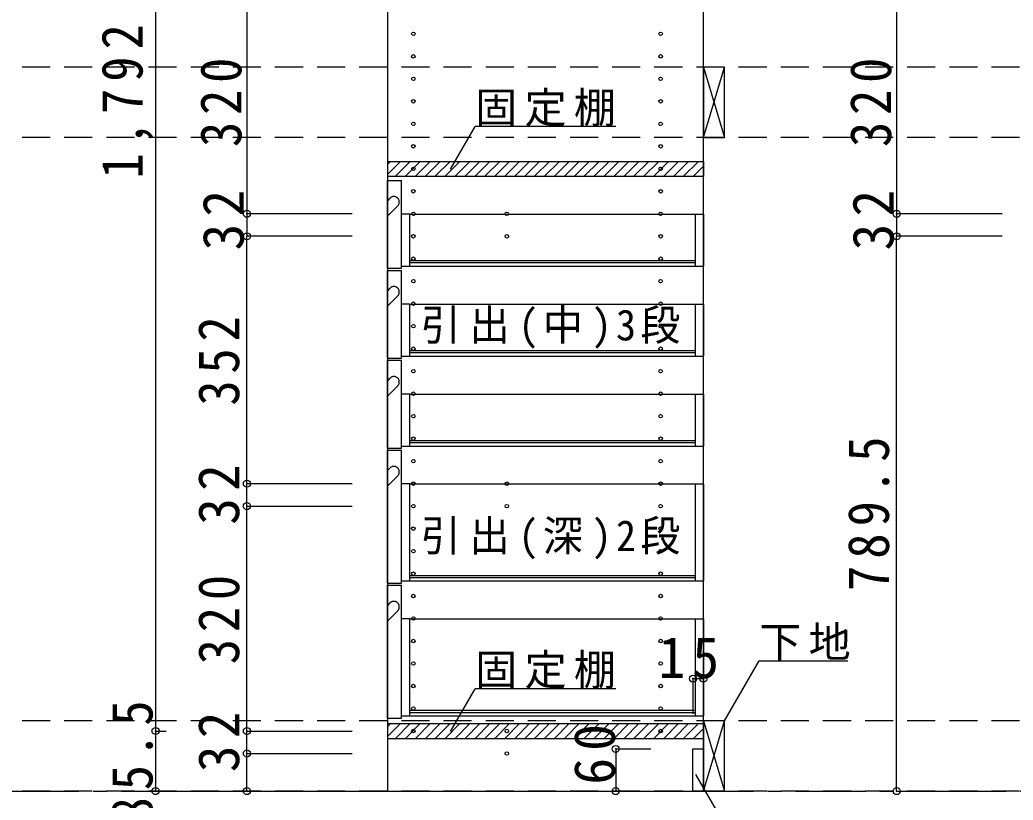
# Model space of a CAD drawing. Units: millimetres, scale not verified. Extents: x -3922 to 3878, y -2932 to 2722.
# Drawn here: x -421 to 993, y -1724 to -614 of the extents above; entities that cross this region are included whole.
import ezdxf

# ---------------------------------------------------------------- set-up
doc = ezdxf.new("R2010")
doc.units = ezdxf.units.MM
doc.header["$LTSCALE"] = 20
doc.header["$PDMODE"] = 32
doc.header["$PDSIZE"] = 10
for name, pattern in [('CHAIN1', [8, 5, -1, 1, -1]), ('DASHED1', [1.8, 1.2, -0.6]), ('DASHED2', [3, 2, -1])]:
    doc.linetypes.add(name, pattern=pattern)
for name, color, linetype in [('0-3_固定棚', 3, 'Continuous'), ('0-5_側板', 4, 'Continuous'), ('0-7_桟木・巾木', 2, 'Continuous'), ('0-8', 7, 'Continuous'), ('0-A_文字', 7, 'Continuous'), ('0-B_寸法', 7, 'Continuous'), ('0-C_ハッチ', 4, 'Continuous')]:
    doc.layers.add(name, color=color, linetype=linetype)
doc.styles.add('ＭＳ ゴシック', font='')
doc.styles.get('ＭＳ ゴシック').set_extended_font_data('MS Gothic')

msp = doc.modelspace()

# ---------------------------------------------------------------- linework, layer by layer
at = {"layer": '0-3_固定棚', "color": 2}
for p, q in [((102.37, -815.27), (552.37, -815.27)), ((102.37, -815.27), (102.37, -836.27)), ((552.37, -815.27), (552.37, -836.27)), ((102.37, -836.27), (552.37, -836.27)), ((102.37, -1615.27), (552.37, -1615.27)), ((102.37, -1615.27), (102.37, -1636.27)), ((552.37, -1615.27), (552.37, -1636.27)), ((102.37, -1636.27), (552.37, -1636.27))]:
    msp.add_line(p, q, dxfattribs=at)
at = {"layer": '0-5_側板', "color": 3}
msp.add_line((552.37, -1711.27), (552.37, 251.73), dxfattribs=at)
msp.add_lwpolyline([(102.37, 251.73), (102.37, -1711.27), (552.37, -1711.27)], dxfattribs=at)
at = {"layer": '0-5_側板'}
for centre in [(139.37, -633.77), (491.37, -633.77), (139.37, -665.77), (491.37, -665.77), (139.37, -697.77), (491.37, -697.77), (139.37, -729.77), (491.37, -729.77), (139.37, -761.77), (491.37, -761.77), (139.37, -793.77), (491.37, -793.77), (139.37, -825.77), (491.37, -825.77), (139.37, -857.77), (491.37, -857.77), (139.37, -889.77), (272.37, -889.77), (491.37, -889.77), (139.37, -921.77), (272.37, -921.77), (491.37, -921.77), (139.37, -953.77), (491.37, -953.77), (139.37, -985.77), (491.37, -985.77), (139.37, -1017.77), (491.37, -1017.77), (139.37, -1049.77), (491.37, -1049.77), (139.37, -1081.77), (491.37, -1081.77), (139.37, -1113.77), (491.37, -1113.77), (139.37, -1145.77), (491.37, -1145.77), (139.37, -1177.77), (491.37, -1177.77), (139.37, -1209.77), (491.37, -1209.77), (139.37, -1241.77), (491.37, -1241.77), (139.37, -1273.77), (272.37, -1273.77), (491.37, -1273.77), (139.37, -1305.77), (272.37, -1305.77), (491.37, -1305.77), (139.37, -1337.77), (491.37, -1337.77), (139.37, -1369.77), (491.37, -1369.77), (139.37, -1401.77), (491.37, -1401.77), (139.37, -1433.77), (491.37, -1433.77), (139.37, -1465.77), (491.37, -1465.77), (139.37, -1497.77), (491.37, -1497.77), (139.37, -1529.77), (491.37, -1529.77), (139.37, -1561.77), (491.37, -1561.77), (139.37, -1593.77), (491.37, -1593.77), (139.37, -1625.77), (272.37, -1625.77), (491.37, -1625.77), (272.37, -1657.77)]:
    msp.add_circle(centre, 2.5, dxfattribs=at)
at = {"layer": '0-7_桟木・巾木'}
for p, q in [((537.37, -1651.27), (552.37, -1651.27)), ((552.37, -1651.27), (552.37, -1711.27))]:
    msp.add_line(p, q, dxfattribs=at)
msp.add_lwpolyline([(552.37, -1711.27), (537.37, -1711.27), (537.37, -1651.27)], dxfattribs=at)
at = {"layer": '0-8', "color": 3}
for p, q in [((552.37, -681.27), (552.37, -781.27)), ((582.37, -681.27), (552.37, -681.27)), ((582.37, -781.27), (582.37, -681.27)), ((552.37, -781.27), (582.37, -781.27)), ((552.37, -1611.27), (552.37, -1711.27)), ((582.37, -1611.27), (552.37, -1611.27)), ((582.37, -1711.27), (582.37, -1611.27)), ((552.37, -1711.27), (582.37, -1711.27))]:
    msp.add_line(p, q, dxfattribs=at)
at = {"layer": '0-8'}
for p, q in [((552.37, -781.27), (582.37, -681.27)), ((552.37, -681.27), (582.37, -781.27)), ((134.37, -890.27), (540.21, -890.27)), ((134.37, -964.27), (540.37, -964.27)), ((134.37, -1018.27), (540.21, -1018.27)), ((134.37, -1092.27), (540.37, -1092.27)), ((134.37, -1146.27), (540.21, -1146.27)), ((134.37, -1220.27), (540.37, -1220.27)), ((134.37, -1274.27), (540.37, -1274.27)), ((134.37, -1412.27), (540.37, -1412.27)), ((134.37, -1466.27), (540.21, -1466.27)), ((134.37, -1604.27), (540.37, -1604.27)), ((552.37, -1711.27), (582.37, -1611.27)), ((552.37, -1611.27), (582.37, -1711.27))]:
    msp.add_line(p, q, dxfattribs=at)
at = {"layer": '0-8', "color": 2}
for p, q in [((122.37, -967.27), (122.37, -842.27)), ((540.21, -890.27), (552.37, -890.27)), ((540.37, -890.27), (540.37, -964.27)), ((552.37, -890.27), (552.37, -964.27)), ((134.37, -956.27), (540.37, -956.27)), ((134.37, -959.27), (540.37, -959.27)), ((102.37, -967.27), (122.37, -967.27)), ((122.37, -964.27), (134.37, -964.27)), ((122.37, -1095.27), (122.37, -970.27)), ((540.37, -964.27), (552.37, -964.27)), ((540.21, -1018.27), (552.37, -1018.27)), ((540.37, -1018.27), (540.37, -1092.27)), ((552.37, -1018.27), (552.37, -1092.27)), ((134.37, -1084.27), (540.37, -1084.27)), ((134.37, -1087.27), (540.37, -1087.27)), ((102.37, -1095.27), (122.37, -1095.27)), ((122.37, -1092.27), (134.37, -1092.27)), ((122.37, -1223.27), (122.37, -1098.27)), ((540.37, -1092.27), (552.37, -1092.27)), ((540.21, -1146.27), (552.37, -1146.27)), ((540.37, -1146.27), (540.37, -1220.27)), ((552.37, -1146.27), (552.37, -1220.27)), ((134.37, -1212.27), (540.37, -1212.27)), ((134.37, -1215.27), (540.37, -1215.27)), ((102.37, -1223.27), (122.37, -1223.27)), ((102.37, -1226.27), (122.37, -1226.27)), ((102.37, -1415.27), (102.37, -1226.27)), ((122.37, -1220.27), (134.37, -1220.27)), ((540.37, -1220.27), (552.37, -1220.27)), ((134.37, -1274.27), (122.37, -1274.27)), ((134.37, -1412.27), (134.37, -1274.27)), ((540.21, -1274.27), (552.37, -1274.27)), ((540.37, -1274.27), (540.37, -1412.27)), ((552.37, -1274.27), (552.37, -1412.27)), ((122.37, -1412.27), (134.37, -1412.27)), ((134.37, -1404.27), (540.37, -1404.27)), ((134.37, -1407.27), (540.37, -1407.27)), ((540.37, -1412.27), (552.37, -1412.27)), ((102.37, -1418.27), (122.37, -1418.27)), ((102.37, -1607.27), (102.37, -1418.27)), ((134.37, -1466.27), (122.37, -1466.27)), ((134.37, -1604.27), (134.37, -1466.27)), ((540.37, -1466.27), (540.37, -1604.27)), ((134.37, -1596.27), (540.37, -1596.27)), ((122.37, -1604.27), (134.37, -1604.27)), ((134.37, -1599.27), (540.37, -1599.27)), ((540.37, -1604.27), (552.37, -1604.27))]:
    msp.add_line(p, q, dxfattribs=at)
at = {"layer": '0-8', "linetype": 'DASHED1'}
for p, q in [((106.07, -867.57), (102.37, -871.27)), ((117.07, -878.57), (102.37, -893.27)), ((540.21, -890.27), (552.37, -890.27)), ((106.07, -995.57), (102.37, -999.27)), ((117.07, -1006.57), (102.37, -1021.27)), ((540.21, -1018.27), (552.37, -1018.27)), ((106.07, -1123.57), (102.37, -1127.27)), ((117.07, -1134.57), (102.37, -1149.27)), ((540.21, -1146.27), (552.37, -1146.27)), ((106.07, -1251.57), (102.37, -1255.27)), ((117.07, -1262.57), (102.37, -1277.27)), ((540.21, -1274.27), (552.37, -1274.27)), ((106.07, -1443.57), (102.37, -1447.27)), ((117.07, -1454.57), (102.37, -1469.27)), ((540.21, -1466.27), (552.37, -1466.27))]:
    msp.add_line(p, q, dxfattribs=at)
at = {"layer": '0-8', "color": 2}
for points in [[(102.37, -967.27), (102.37, -842.27), (122.37, -842.27)], [(134.37, -964.27), (134.37, -890.27), (122.37, -890.27)], [(102.37, -1095.27), (102.37, -970.27), (122.37, -970.27)], [(134.37, -1092.27), (134.37, -1018.27), (122.37, -1018.27)], [(102.37, -1223.27), (102.37, -1098.27), (122.37, -1098.27)], [(134.37, -1220.27), (134.37, -1146.27), (122.37, -1146.27)], [(102.37, -1415.27), (122.37, -1415.27), (122.37, -1226.27)], [(102.37, -1607.27), (122.37, -1607.27), (122.37, -1418.27)], [(540.21, -1466.27), (552.37, -1466.27), (552.37, -1604.27)]]:
    msp.add_lwpolyline(points, dxfattribs=at)
at = {"layer": '0-8', "linetype": 'DASHED1'}
for centre in [(111.57, -873.07), (111.57, -1001.07), (111.57, -1129.07), (111.57, -1257.07), (111.57, -1449.07)]:
    msp.add_arc(centre, 7.8, 315, 135, dxfattribs=at)
at = {"layer": '0-A_文字'}
for p, q in [((192.35, -826.33), (227.37, -765.68)), ((427.37, -765.68), (227.37, -765.68)), ((582.37, -1611.27), (631.79, -1525.68)), ((631.79, -1525.68), (757.81, -1525.68)), ((192.35, -1626.33), (227.37, -1565.68)), ((427.37, -1565.68), (227.37, -1565.68)), ((540.97, -1687.41), (634.35, -1849.15))]:
    msp.add_line(p, q, dxfattribs=at)
at = {"layer": '0-A_文字', "linetype": 'CHAIN1'}
msp.add_line((-3316.63, -1711.27), (3282.37, -1711.27), dxfattribs=at)
at = {"layer": '0-B_寸法', "color": 4}
for p, q in [((-227.63, 251.73), (-227.63, -1711.27)), ((-97.63, -569.77), (-97.63, -889.77)), ((827.37, -569.77), (827.37, -889.77)), ((-97.63, -889.77), (-97.63, -921.77)), ((52.37, -889.77), (-97.63, -889.77)), ((977.37, -889.77), (827.37, -889.77)), ((827.37, -889.77), (827.37, -921.77)), ((52.37, -921.77), (-97.63, -921.77)), ((-97.63, -1273.77), (-97.63, -921.77)), ((827.37, -1711.27), (827.37, -921.77)), ((977.37, -921.77), (827.37, -921.77)), ((-97.63, -1305.77), (-97.63, -1273.77)), ((-97.63, -1273.77), (52.37, -1273.77)), ((-97.63, -1625.77), (-97.63, -1305.77)), ((-97.63, -1305.77), (52.37, -1305.77)), ((537.37, -1551.27), (552.37, -1551.27)), ((537.37, -1551.27), (537.37, -1601.27)), ((552.37, -1551.27), (552.37, -1601.27)), ((-227.63, -1625.77), (-212.62, -1625.77)), ((-97.63, -1657.77), (-97.63, -1625.77)), ((-97.63, -1625.77), (52.37, -1625.77)), ((427.37, -1651.27), (427.37, -1711.27)), ((427.37, -1651.27), (477.37, -1651.27)), ((-97.63, -1711.27), (-97.63, -1657.77)), ((-97.63, -1657.77), (52.37, -1657.77)), ((-227.63, -1711.27), (-97.63, -1711.27)), ((-97.63, -1711.27), (52.37, -1711.27)), ((427.37, -1711.27), (477.37, -1711.27)), ((827.37, -1711.27), (977.37, -1711.27))]:
    msp.add_line(p, q, dxfattribs=at)
at = {"layer": '0-B_寸法', "color": 4, "linetype": 'DASHED2'}
for p, q in [((3282.37, -681.27), (-3316.63, -681.27)), ((3282.37, -781.27), (-3316.63, -781.27)), ((3282.37, -1611.27), (-3316.63, -1611.27)), ((3282.37, -1711.27), (-3316.63, -1711.27))]:
    msp.add_line(p, q, dxfattribs=at)
at = {"layer": '0-B_寸法'}
for p in [(-97.63, -889.77), (827.37, -889.77), (-97.63, -921.77), (827.37, -921.77), (-97.63, -1273.77), (-97.63, -1305.77), (537.37, -1551.27), (552.37, -1551.27), (-227.63, -1625.77), (-97.63, -1625.77), (-97.63, -1657.77), (427.37, -1651.27), (-227.63, -1711.27), (-97.63, -1711.27), (427.37, -1711.27), (827.37, -1711.27)]:
    msp.add_point(p, dxfattribs=at)
at = {"layer": '0-C_ハッチ'}
for p, q in [((102.37, -833.79), (120.9, -815.27)), ((102.37, -819.65), (106.75, -815.27)), ((114.04, -836.27), (135.04, -815.27)), ((128.18, -836.27), (149.18, -815.27)), ((142.32, -836.27), (163.32, -815.27)), ((156.46, -836.27), (177.46, -815.27)), ((170.61, -836.27), (191.61, -815.27)), ((184.75, -836.27), (205.75, -815.27)), ((198.89, -836.27), (219.89, -815.27)), ((213.03, -836.27), (234.03, -815.27)), ((227.17, -836.27), (248.17, -815.27)), ((241.32, -836.27), (262.32, -815.27)), ((255.46, -836.27), (276.46, -815.27)), ((269.6, -836.27), (290.6, -815.27)), ((283.74, -836.27), (304.74, -815.27)), ((297.89, -836.27), (318.89, -815.27)), ((312.03, -836.27), (333.03, -815.27)), ((326.17, -836.27), (347.17, -815.27)), ((340.31, -836.27), (361.31, -815.27)), ((354.45, -836.27), (375.45, -815.27)), ((368.6, -836.27), (389.6, -815.27)), ((382.74, -836.27), (403.74, -815.27)), ((396.88, -836.27), (417.88, -815.27)), ((411.02, -836.27), (432.02, -815.27)), ((425.16, -836.27), (446.16, -815.27)), ((439.31, -836.27), (460.31, -815.27)), ((453.45, -836.27), (474.45, -815.27)), ((467.59, -836.27), (488.59, -815.27)), ((481.73, -836.27), (502.73, -815.27)), ((495.88, -836.27), (516.88, -815.27)), ((510.02, -836.27), (531.02, -815.27)), ((524.16, -836.27), (545.16, -815.27)), ((538.3, -836.27), (552.37, -822.2)), ((102.37, -1633.79), (120.9, -1615.27)), ((102.37, -1619.65), (106.75, -1615.27)), ((114.04, -1636.27), (135.04, -1615.27)), ((128.18, -1636.27), (149.18, -1615.27)), ((142.32, -1636.27), (163.32, -1615.27)), ((156.46, -1636.27), (177.46, -1615.27)), ((170.61, -1636.27), (191.61, -1615.27)), ((184.75, -1636.27), (205.75, -1615.27)), ((198.89, -1636.27), (219.89, -1615.27)), ((213.03, -1636.27), (234.03, -1615.27)), ((227.17, -1636.27), (248.17, -1615.27)), ((241.32, -1636.27), (262.32, -1615.27)), ((255.46, -1636.27), (276.46, -1615.27)), ((269.6, -1636.27), (290.6, -1615.27)), ((283.74, -1636.27), (304.74, -1615.27)), ((297.89, -1636.27), (318.89, -1615.27)), ((312.03, -1636.27), (333.03, -1615.27)), ((326.17, -1636.27), (347.17, -1615.27)), ((340.31, -1636.27), (361.31, -1615.27)), ((354.45, -1636.27), (375.45, -1615.27)), ((368.6, -1636.27), (389.6, -1615.27)), ((382.74, -1636.27), (403.74, -1615.27)), ((396.88, -1636.27), (417.88, -1615.27)), ((411.02, -1636.27), (432.02, -1615.27)), ((425.16, -1636.27), (446.16, -1615.27)), ((439.31, -1636.27), (460.31, -1615.27)), ((453.45, -1636.27), (474.45, -1615.27)), ((467.59, -1636.27), (488.59, -1615.27)), ((481.73, -1636.27), (502.73, -1615.27)), ((495.88, -1636.27), (516.88, -1615.27)), ((510.02, -1636.27), (531.02, -1615.27)), ((524.16, -1636.27), (545.16, -1615.27)), ((538.3, -1636.27), (552.37, -1622.2))]:
    msp.add_line(p, q, dxfattribs=at)

# ---------------------------------------------------------------- texts
at = {"layer": '0-A_文字', "char_height": 43.99, "attachment_point": 7, "style": 'ＭＳ ゴシック'}
for s, insert in [('\\T1.17;固定棚', (227.37, -765.68)), ('\\T1.22;\\W0.95;引出(中)3段', (149.87, -1081.67)), ('\\T1.22;\\W0.95;引出(深)2段', (149.87, -1381.54)), ('\\T1.17;下地', (631.79, -1525.68)), ('\\T1.17;固定棚', (227.37, -1565.68))]:
    msp.add_mtext(s, dxfattribs=dict(at, insert=insert))
at = {"layer": '0-B_寸法', "char_height": 58.65, "attachment_point": 7, "rotation": 90, "style": 'ＭＳ ゴシック'}
for s, insert in [('\\T1.28;\\W0.9;1,792', (-230.95, -839.77)), ('\\T1.27;\\W0.9;320', (-104.54, -794.77)), ('\\T1.27;\\W0.9;320', (820.46, -794.77)), ('\\T1.27;\\W0.95;32', (-101.14, -941.89)), ('\\T1.27;\\W0.95;32', (823.86, -941.89)), ('\\T1.27;\\W0.9;352', (-107.63, -1162.77)), ('\\T1.28;\\W0.9;789.5', (817.37, -1426.52)), ('\\T1.27;\\W0.95;32', (-107.63, -1332.27)), ('\\T1.27;\\W0.9;320', (-107.63, -1530.77)), ('\\T1.28;\\W0.9;85.5', (-230.95, -1756.02)), ('\\T1.27;\\W0.95;32', (-107.63, -1684.27)), ('\\T1.27;\\W0.95;60', (427.37, -1702.05))]:
    msp.add_mtext(s, dxfattribs=dict(at, insert=insert))
at = {"layer": '0-B_寸法', "insert": (488.52, -1551.27), "char_height": 58.65, "attachment_point": 7, "style": 'ＭＳ ゴシック'}
msp.add_mtext('\\T1.27;\\W0.95;15', dxfattribs=at)

doc.saveas('drawing.dxf')
